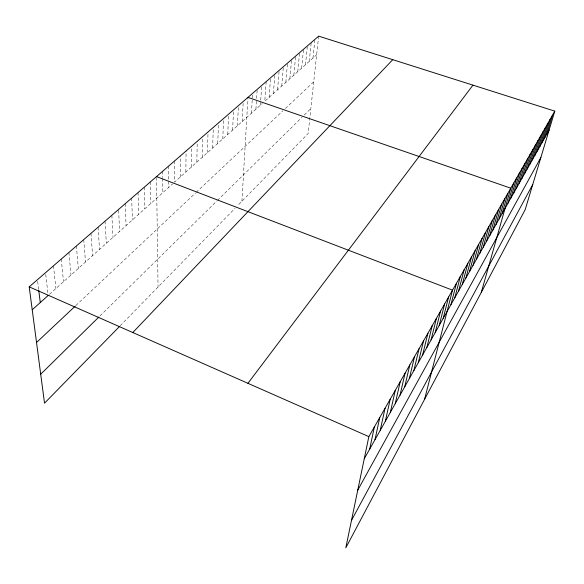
<?xml version="1.0" encoding="UTF-8"?>
<svg xmlns="http://www.w3.org/2000/svg" width="584" height="584" viewBox="0 0 584 584"><rect width="100%" height="100%" fill="white"/><g stroke="black" fill="none" stroke-linecap="round" stroke-linejoin="round"><path stroke-width="0.44" stroke-dasharray="2.92 2.19" d="M174.558 160.958L174.528 182.179L262.26 103.521M180.244 177.061L180.368 155.921M185.865 172.017L186.084 150.971M191.391 167.06L191.705 146.102M196.83 162.184L197.239 141.313M202.188 157.388L202.677 136.598M207.459 152.658L208.035 131.962M212.642 148.007L213.306 127.4M217.752 143.43L218.489 122.903M222.781 138.926L223.592 118.486M227.731 134.488L228.621 114.128M232.607 130.115L233.571 109.843M237.411 125.808L238.44 105.624M242.141 121.567L243.243 101.47M241.922 201.261L247.966 97.375M251.397 113.267L252.565 94.25M255.916 109.208L256.566 99.287M256.624 98.389L257.208 89.367M260.376 105.215L261.727 85.454M266.18 81.599L264.771 101.273L316.652 54.765M269.107 97.389L270.567 77.796M273.378 93.557L274.896 74.051M277.59 89.783L279.159 70.357M281.743 86.06L283.364 66.715M285.839 82.388L287.503 63.13M289.876 78.767L291.591 59.59M293.854 75.197L295.541 56.969M297.782 71.679L299.592 52.662M301.658 68.204L303.512 49.268M305.483 64.773L307.286 46.815M309.257 61.393L311.192 42.617M312.973 58.057L314.856 40.245M318.667 36.142L308.133 133.524L237.535 205.743M120.224 325.741L234.994 208.342M100.061 315.849L216.839 201.013M217.438 200.422L301.833 117.435M304.264 115.048L310.827 108.587M75.905 305.483L195.589 192.932M196.253 192.304L282.839 110.88M285.393 108.471L313.725 81.833M49.457 294.314L172.594 183.916M37.668 281.466L38.646 289.372M45.742 274.451L47.968 293.723M53.48 265.822L55.918 288.525M61.262 259.084L63.525 281.707M68.905 252.463L70.985 275.013M76.395 245.973L78.314 268.443M83.753 239.601L85.512 261.997M90.973 233.344L92.579 255.661M98.068 227.205L99.514 249.441M105.025 221.175L106.332 243.331M111.865 215.255L113.026 237.323M118.625 210.313L119.61 231.425M125.18 203.721L126.078 225.621M131.663 198.107L132.437 219.927M138.036 192.589L138.685 214.321M144.299 187.157L144.825 208.809M150.46 181.828L150.869 203.393M156.527 177.478L158.052 287.051M162.629 171.287L162.688 177.529M162.695 178.419L162.819 192.683M168.645 166.075L168.725 187.391"/><path stroke-width="0.88" d="M554.8 111.142L368.84 436.628L345.794 547.858L525.198 209.627L554.8 111.142L318.667 36.142L29.2 286.853L44.523 403.179L119.625 326.361M369.694 449.103L374.359 426.97M375.016 439.635L379.753 417.524M380.228 430.371L385.038 408.282M385.331 421.298L390.207 399.23M390.324 412.406L395.266 390.375M395.222 403.705L400.222 381.702M400.018 395.171L405.077 373.205M404.719 386.812L409.829 364.891M409.333 378.614L414.487 356.736M413.852 370.584L419.049 348.75M418.283 362.708L423.524 340.917M422.626 354.977L427.911 333.238M426.889 347.4L432.211 325.711M431.072 339.961L436.43 318.324M435.175 332.661L440.57 311.082M439.204 325.5L444.628 303.979M443.161 318.462L448.614 297M424.546 399.383L452.52 290.16L156.512 176.58M450.957 304.592L456.469 283.255M454.805 297.752L460.338 276.48M458.579 291.044L464.134 269.837M462.287 284.444L467.864 263.304M465.93 277.969L471.529 256.902M469.507 271.611L475.12 250.609M473.025 265.355L478.654 244.426M476.478 259.216L482.121 238.352M479.873 253.179L485.53 232.388M483.209 247.244L488.874 226.526M486.494 241.411L492.166 220.767M489.713 235.681L495.4 215.109M492.889 230.038L498.583 209.539M496.006 224.49L501.707 204.064M499.079 219.036L504.788 198.684M502.094 213.671L507.81 193.392M481.267 292.445L510.781 188.187L247.966 97.375M507.985 203.188L513.708 183.069M510.861 198.078L516.584 178.025M513.694 193.041L519.417 173.068M516.482 188.084L522.206 168.192M519.227 183.208L524.95 163.389M521.928 178.405L527.651 158.658M524.585 173.674L530.308 154.008M527.206 169.017L532.929 149.424M529.783 164.425L535.506 144.912M532.331 159.906L538.046 140.467M534.834 155.453L540.55 136.087M537.302 151.066L543.01 131.772M539.733 146.745L545.441 127.524M542.127 142.481L547.829 123.341M544.492 138.277L550.186 119.216M546.821 134.137L552.508 115.15M351.48 520.424L532.747 184.507M357.744 490.202L540.872 157.483M364.255 458.769L549.113 130.057M247.93 383.308L472.952 85.147M132.794 332.537L392.769 59.678M40.705 374.213L98.878 317.01M36.529 342.509L75.263 306.089M32.222 309.776L48.165 295.475M29.2 286.853L368.84 436.628M38.756 290.248L40.274 302.556"/></g></svg>
